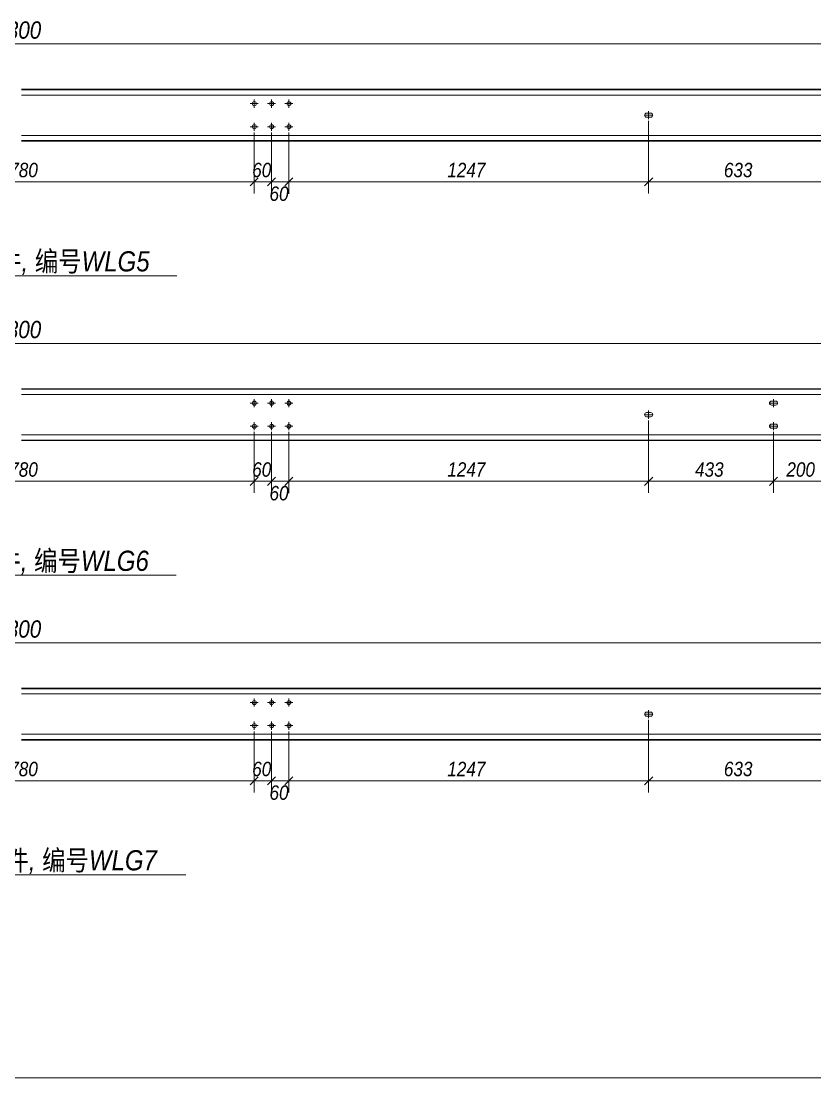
# Model space of a CAD drawing. Extents: x 857 to 4439, y -1249 to 4637.
# Drawn here: x 3498.8 to 3636.4, y 4227.2 to 4410.3 of the extents above; entities that cross this region are included whole.
import ezdxf

# ---------------------------------------------------------------- set-up
doc = ezdxf.new("R2010")
doc.units = 0
doc.header["$LTSCALE"] = 1000
doc.header["$MEASUREMENT"] = 0
doc.linetypes.add('XKITLINE00', pattern=[0])
doc.linetypes.add('XKITLINE02', pattern=[4, 2, -2])
for name, color, linetype, lineweight in [('Bolt', 7, 'Continuous', 0), ('DrawingSheet', 5, 'Continuous', 0), ('OtherObjectType', 1, 'Continuous', 0), ('Part', 2, 'Continuous', 0), ('Z-DIMENSIONS', 1, 'Continuous', 0)]:
    doc.layers.add(name, color=color, linetype=linetype, lineweight=lineweight)
doc.styles.add('Arial Italic', font='ariali.ttf')

# ---------------------------------------------------------------- blocks, each defined once
blk = doc.blocks.new('屋面檩条B区高跨一')
at = {"layer": 'Bolt', "color": 3, "linetype": 'XKITLINE00', "lineweight": 0}
for p, q in [((288.4, 173.13), (288.4, 174.53)), ((291.4, 173.13), (291.4, 174.53)), ((294.4, 173.13), (294.4, 174.53)), ((287.7, 173.83), (289.1, 173.83)), ((290.7, 173.83), (292.1, 173.83)), ((293.7, 173.83), (295.1, 173.83)), ((356.15, 172.08), (356.26, 172.16)), ((356.26, 172.16), (356.4, 172.18)), ((356.4, 172.18), (357.1, 172.18)), ((356.75, 171.13), (356.75, 172.53)), ((357.1, 172.18), (357.23, 172.16)), ((357.23, 172.16), (357.35, 172.08)), ((288.4, 169.13), (288.4, 170.53)), ((291.4, 169.13), (291.4, 170.53)), ((294.4, 169.13), (294.4, 170.53)), ((356.05, 171.83), (356.07, 171.97)), ((356.07, 171.7), (356.05, 171.83)), ((356.05, 171.83), (356.05, 171.83)), ((357.45, 171.83), (356.05, 171.83)), ((356.07, 171.97), (356.15, 172.08)), ((356.15, 171.59), (356.07, 171.7)), ((356.26, 171.51), (356.15, 171.59)), ((356.4, 171.48), (356.26, 171.51)), ((357.1, 171.48), (356.4, 171.48)), ((357.23, 171.51), (357.1, 171.48)), ((357.35, 171.59), (357.23, 171.51)), ((357.35, 172.08), (357.42, 171.97)), ((357.42, 171.7), (357.35, 171.59)), ((357.42, 171.97), (357.45, 171.83)), ((357.45, 171.83), (357.42, 171.7)), ((357.45, 171.83), (357.45, 171.83)), ((287.7, 169.83), (289.1, 169.83)), ((290.7, 169.83), (292.1, 169.83)), ((293.7, 169.83), (295.1, 169.83)), ((287.7, 121.93), (289.1, 121.93)), ((288.4, 121.23), (288.4, 122.63)), ((290.7, 121.93), (292.1, 121.93)), ((291.4, 121.23), (291.4, 122.63)), ((293.7, 121.93), (295.1, 121.93)), ((294.4, 121.23), (294.4, 122.63)), ((377.7, 121.93), (377.72, 122.07)), ((377.72, 121.8), (377.7, 121.93)), ((377.7, 121.93), (377.7, 121.93)), ((379.1, 121.93), (377.7, 121.93)), ((377.72, 122.07), (377.8, 122.18)), ((377.8, 121.69), (377.72, 121.8)), ((377.8, 122.18), (377.91, 122.26)), ((377.91, 121.61), (377.8, 121.69)), ((377.91, 122.26), (378.05, 122.28)), ((378.05, 121.58), (377.91, 121.61)), ((378.05, 122.28), (378.75, 122.28)), ((378.75, 121.58), (378.05, 121.58)), ((378.4, 121.23), (378.4, 122.63)), ((378.75, 122.28), (378.88, 122.26)), ((378.88, 121.61), (378.75, 121.58)), ((378.88, 122.26), (379, 122.18)), ((379, 121.69), (378.88, 121.61)), ((379, 122.18), (379.07, 122.07)), ((379.07, 121.8), (379, 121.69)), ((379.07, 122.07), (379.1, 121.93)), ((379.1, 121.93), (379.07, 121.8)), ((379.1, 121.93), (379.1, 121.93)), ((356.05, 119.93), (356.07, 120.07)), ((356.07, 119.8), (356.05, 119.93)), ((356.05, 119.93), (356.05, 119.93)), ((357.45, 119.93), (356.05, 119.93)), ((356.07, 120.07), (356.15, 120.18)), ((356.15, 119.69), (356.07, 119.8)), ((356.15, 120.18), (356.26, 120.26)), ((356.26, 119.61), (356.15, 119.69)), ((356.26, 120.26), (356.4, 120.28)), ((356.4, 119.58), (356.26, 119.61)), ((356.4, 120.28), (357.1, 120.28)), ((357.1, 119.58), (356.4, 119.58)), ((356.75, 119.23), (356.75, 120.63)), ((357.1, 120.28), (357.23, 120.26)), ((357.23, 119.61), (357.1, 119.58)), ((357.23, 120.26), (357.35, 120.18)), ((357.35, 119.69), (357.23, 119.61)), ((357.35, 120.18), (357.42, 120.07)), ((357.42, 119.8), (357.35, 119.69)), ((357.42, 120.07), (357.45, 119.93)), ((357.45, 119.93), (357.42, 119.8)), ((357.45, 119.93), (357.45, 119.93)), ((287.7, 117.93), (289.1, 117.93)), ((288.4, 117.23), (288.4, 118.63)), ((290.7, 117.93), (292.1, 117.93)), ((291.4, 117.23), (291.4, 118.63)), ((293.7, 117.93), (295.1, 117.93)), ((294.4, 117.23), (294.4, 118.63)), ((377.7, 117.93), (377.72, 118.07)), ((377.72, 117.8), (377.7, 117.93)), ((377.7, 117.93), (377.7, 117.93)), ((379.1, 117.93), (377.7, 117.93)), ((377.72, 118.07), (377.8, 118.18)), ((377.8, 117.69), (377.72, 117.8)), ((377.8, 118.18), (377.91, 118.26)), ((377.91, 117.61), (377.8, 117.69)), ((377.91, 118.26), (378.05, 118.28)), ((378.05, 117.58), (377.91, 117.61)), ((378.05, 118.28), (378.75, 118.28)), ((378.75, 117.58), (378.05, 117.58)), ((378.4, 117.23), (378.4, 118.63)), ((378.75, 118.28), (378.88, 118.26)), ((378.88, 117.61), (378.75, 117.58)), ((378.88, 118.26), (379, 118.18)), ((379, 117.69), (378.88, 117.61)), ((379, 118.18), (379.07, 118.07)), ((379.07, 117.8), (379, 117.69)), ((379.07, 118.07), (379.1, 117.93)), ((379.1, 117.93), (379.07, 117.8)), ((379.1, 117.93), (379.1, 117.93)), ((287.7, 70.04), (289.1, 70.04)), ((288.4, 69.34), (288.4, 70.74)), ((290.7, 70.04), (292.1, 70.04)), ((291.4, 69.34), (291.4, 70.74)), ((293.7, 70.04), (295.1, 70.04)), ((294.4, 69.34), (294.4, 70.74)), ((356.05, 68.04), (356.07, 68.17)), ((356.07, 67.9), (356.05, 68.04)), ((356.05, 68.04), (356.05, 68.04)), ((357.45, 68.04), (356.05, 68.04)), ((356.07, 68.17), (356.15, 68.28)), ((356.15, 67.79), (356.07, 67.9)), ((356.15, 68.28), (356.26, 68.36)), ((356.26, 67.71), (356.15, 67.79)), ((356.26, 68.36), (356.4, 68.39)), ((356.4, 68.39), (357.1, 68.39)), ((356.75, 67.34), (356.75, 68.74)), ((357.1, 68.39), (357.23, 68.36)), ((357.23, 68.36), (357.35, 68.28)), ((357.35, 67.79), (357.23, 67.71)), ((357.35, 68.28), (357.42, 68.17)), ((357.42, 67.9), (357.35, 67.79)), ((357.42, 68.17), (357.45, 68.04)), ((357.45, 68.04), (357.42, 67.9)), ((357.45, 68.04), (357.45, 68.04)), ((287.7, 66.04), (289.1, 66.04)), ((288.4, 65.34), (288.4, 66.74)), ((290.7, 66.04), (292.1, 66.04)), ((291.4, 65.34), (291.4, 66.74)), ((293.7, 66.04), (295.1, 66.04)), ((294.4, 65.34), (294.4, 66.74)), ((356.4, 67.69), (356.26, 67.71)), ((357.1, 67.69), (356.4, 67.69)), ((357.23, 67.71), (357.1, 67.69))]:
    blk.add_line(p, q, dxfattribs=at)
for centre in [(288.4, 173.83), (291.4, 173.83), (294.4, 173.83), (288.4, 169.83), (291.4, 169.83), (294.4, 169.83), (288.4, 121.93), (291.4, 121.93), (294.4, 121.93), (288.4, 117.93), (291.4, 117.93), (294.4, 117.93), (288.4, 70.04), (291.4, 70.04), (294.4, 70.04), (288.4, 66.04), (291.4, 66.04), (294.4, 66.04)]:
    blk.add_circle(centre, 0.35, dxfattribs=at)
at = {"layer": 'DrawingSheet', "color": 5, "linetype": 'XKITLINE00', "lineweight": 0}
blk.add_line((5, 5), (589, 5), dxfattribs=at)
at = {"layer": 'OtherObjectType', "color": 1, "linetype": 'XKITLINE00', "lineweight": 0}
for p, q in [((235.32, 144.01), (274.99, 144.01)), ((235.19, 92.11), (274.86, 92.11)), ((234.28, 40.21), (276.55, 40.21))]:
    blk.add_line(p, q, dxfattribs=at)
at = {"layer": 'Part', "color": 2, "linetype": 'XKITLINE00', "lineweight": 0}
for p, q in [((426.4, 176.33), (248.05, 176.33)), ((426.4, 168.33), (248.05, 168.33)), ((426.4, 167.33), (248.05, 167.33)), ((426.4, 124.43), (248.05, 124.43)), ((426.4, 116.43), (248.05, 116.43)), ((426.4, 115.43), (248.05, 115.43)), ((426.4, 72.54), (248.05, 72.54)), ((426.4, 64.54), (248.05, 64.54)), ((426.4, 63.54), (248.05, 63.54))]:
    blk.add_line(p, q, dxfattribs=at)
at = {"layer": 'Part', "color": 7, "linetype": 'XKITLINE02', "lineweight": 0}
for p, q in [((426.4, 176.23), (248.05, 176.23)), ((426.4, 175.33), (248.05, 175.33)), ((426.4, 167.43), (248.05, 167.43)), ((426.4, 124.33), (248.05, 124.33)), ((426.4, 123.43), (248.05, 123.43)), ((426.4, 115.53), (248.05, 115.53)), ((426.4, 72.44), (248.05, 72.44)), ((426.4, 71.54), (248.05, 71.54)), ((426.4, 63.64), (248.05, 63.64))]:
    blk.add_line(p, q, dxfattribs=at)
at = {"layer": 'Z-DIMENSIONS', "color": 4, "linetype": 'XKITLINE00', "lineweight": 0}
for p, q in [((69.6, 184.19), (426.4, 184.19)), ((356.75, 170.83), (356.75, 158.28)), ((356.75, 170.83), (356.75, 158.28)), ((288.4, 168.83), (288.4, 158.28)), ((288.4, 168.83), (288.4, 158.28)), ((291.4, 168.83), (291.4, 158.28)), ((291.4, 168.83), (291.4, 158.23)), ((294.4, 168.83), (294.4, 158.23)), ((294.4, 168.83), (294.4, 158.28)), ((207.6, 160.28), (288.4, 160.28)), ((289.1, 160.99), (287.69, 159.57)), ((289.1, 160.99), (287.69, 159.57)), ((288.4, 160.28), (291.4, 160.28)), ((292.1, 160.99), (290.69, 159.57)), ((292.1, 160.99), (290.69, 159.57)), ((291.4, 160.28), (294.4, 160.28)), ((295.1, 160.99), (293.69, 159.57)), ((295.1, 160.99), (293.69, 159.57)), ((294.4, 160.28), (356.75, 160.28)), ((357.45, 160.99), (356.04, 159.57)), ((357.45, 160.99), (356.04, 159.57)), ((356.75, 160.28), (388.4, 160.28)), ((69.6, 132.29), (426.4, 132.29)), ((356.75, 118.93), (356.75, 106.38)), ((356.75, 118.93), (356.75, 106.38)), ((288.4, 116.93), (288.4, 106.38)), ((288.4, 116.93), (288.4, 106.38)), ((291.4, 116.93), (291.4, 106.38)), ((291.4, 116.93), (291.4, 106.33)), ((294.4, 116.93), (294.4, 106.33)), ((294.4, 116.93), (294.4, 106.38)), ((378.4, 116.93), (378.4, 106.38)), ((378.4, 116.93), (378.4, 106.38)), ((207.6, 108.38), (288.4, 108.38)), ((289.1, 109.09), (287.69, 107.67)), ((289.1, 109.09), (287.69, 107.67)), ((288.4, 108.38), (291.4, 108.38)), ((292.1, 109.09), (290.69, 107.67)), ((292.1, 109.09), (290.69, 107.67)), ((291.4, 108.38), (294.4, 108.38)), ((295.1, 109.09), (293.69, 107.67)), ((295.1, 109.09), (293.69, 107.67)), ((294.4, 108.38), (356.75, 108.38)), ((357.45, 109.09), (356.04, 107.67)), ((357.45, 109.09), (356.04, 107.67)), ((356.75, 108.38), (378.4, 108.38)), ((379.1, 109.09), (377.69, 107.67)), ((379.1, 109.09), (377.69, 107.67)), ((378.4, 108.38), (388.4, 108.38)), ((69.6, 80.39), (426.4, 80.39)), ((356.75, 67.04), (356.75, 54.48)), ((356.75, 67.04), (356.75, 54.48)), ((288.4, 65.03), (288.4, 54.48)), ((288.4, 65.03), (288.4, 54.48)), ((291.4, 65.03), (291.4, 54.48)), ((291.4, 65.03), (291.4, 54.43)), ((294.4, 65.03), (294.4, 54.43)), ((294.4, 65.03), (294.4, 54.48)), ((289.1, 57.19), (287.69, 55.78)), ((289.1, 57.19), (287.69, 55.78)), ((292.1, 57.19), (290.69, 55.78)), ((292.1, 57.19), (290.69, 55.78)), ((295.1, 57.19), (293.69, 55.78)), ((295.1, 57.19), (293.69, 55.78)), ((357.45, 57.19), (356.04, 55.78)), ((357.45, 57.19), (356.04, 55.78)), ((207.6, 56.48), (288.4, 56.48)), ((288.4, 56.48), (291.4, 56.48)), ((291.4, 56.48), (294.4, 56.48)), ((294.4, 56.48), (356.75, 56.48)), ((356.75, 56.48), (388.4, 56.48))]:
    blk.add_line(p, q, dxfattribs=at)
at = {"layer": 'Z-DIMENSIONS', "color": 3}
for p in [(288.4, 160.28), (288.4, 160.28), (291.4, 160.28), (291.4, 160.28), (294.4, 160.28), (294.4, 160.28), (356.75, 160.28), (356.75, 160.28), (288.4, 108.38), (288.4, 108.38), (291.4, 108.38), (291.4, 108.38), (294.4, 108.38), (294.4, 108.38), (356.75, 108.38), (356.75, 108.38), (378.4, 108.38), (378.4, 108.38), (288.4, 56.48), (288.4, 56.48), (291.4, 56.48), (291.4, 56.48), (294.4, 56.48), (294.4, 56.48), (356.75, 56.48), (356.75, 56.48)]:
    blk.add_point(p, dxfattribs=at)
at = {"layer": 'OtherObjectType', "color": 1, "style": 'Arial Italic', "width": 0.85}
for s, p in [('共44件, 编号WLG5', (235.32, 144.76)), ('共44件, 编号WLG6', (235.19, 92.86)), ('共308件, 编号WLG7', (234.28, 40.96))]:
    blk.add_text(s, height=3.5, dxfattribs=at).set_placement(p)
at = {"layer": 'Z-DIMENSIONS', "color": 3, "style": 'Arial Italic', "width": 0.85}
for s, height, p in [('8300', 3, (243.55, 185.09)), ('2780', 2.5, (244.29, 161.08)), ('60', 2.5, (288.04, 161.08)), ('1247', 2.5, (321.86, 161.08)), ('633', 2.5, (369.79, 161.08)), ('60', 2.5, (291.04, 156.98)), ('8300', 3, (243.55, 133.19)), ('2780', 2.5, (244.29, 109.18)), ('60', 2.5, (288.04, 109.18)), ('1247', 2.5, (321.86, 109.18)), ('433', 2.5, (364.79, 109.18)), ('200', 2.5, (380.62, 109.18)), ('60', 2.5, (291.04, 105.08)), ('8300', 3, (243.55, 81.29)), ('2780', 2.5, (244.29, 57.28)), ('60', 2.5, (288.04, 57.28)), ('1247', 2.5, (321.86, 57.28)), ('633', 2.5, (369.79, 57.28)), ('60', 2.5, (291.04, 53.18))]:
    blk.add_text(s, height=height, dxfattribs=at).set_placement(p)

msp = doc.modelspace()

# ---------------------------------------------------------------- block references
msp.add_blockref('屋面檩条B区高跨一', (3250.82, 4222.21))

doc.saveas('drawing.dxf')
